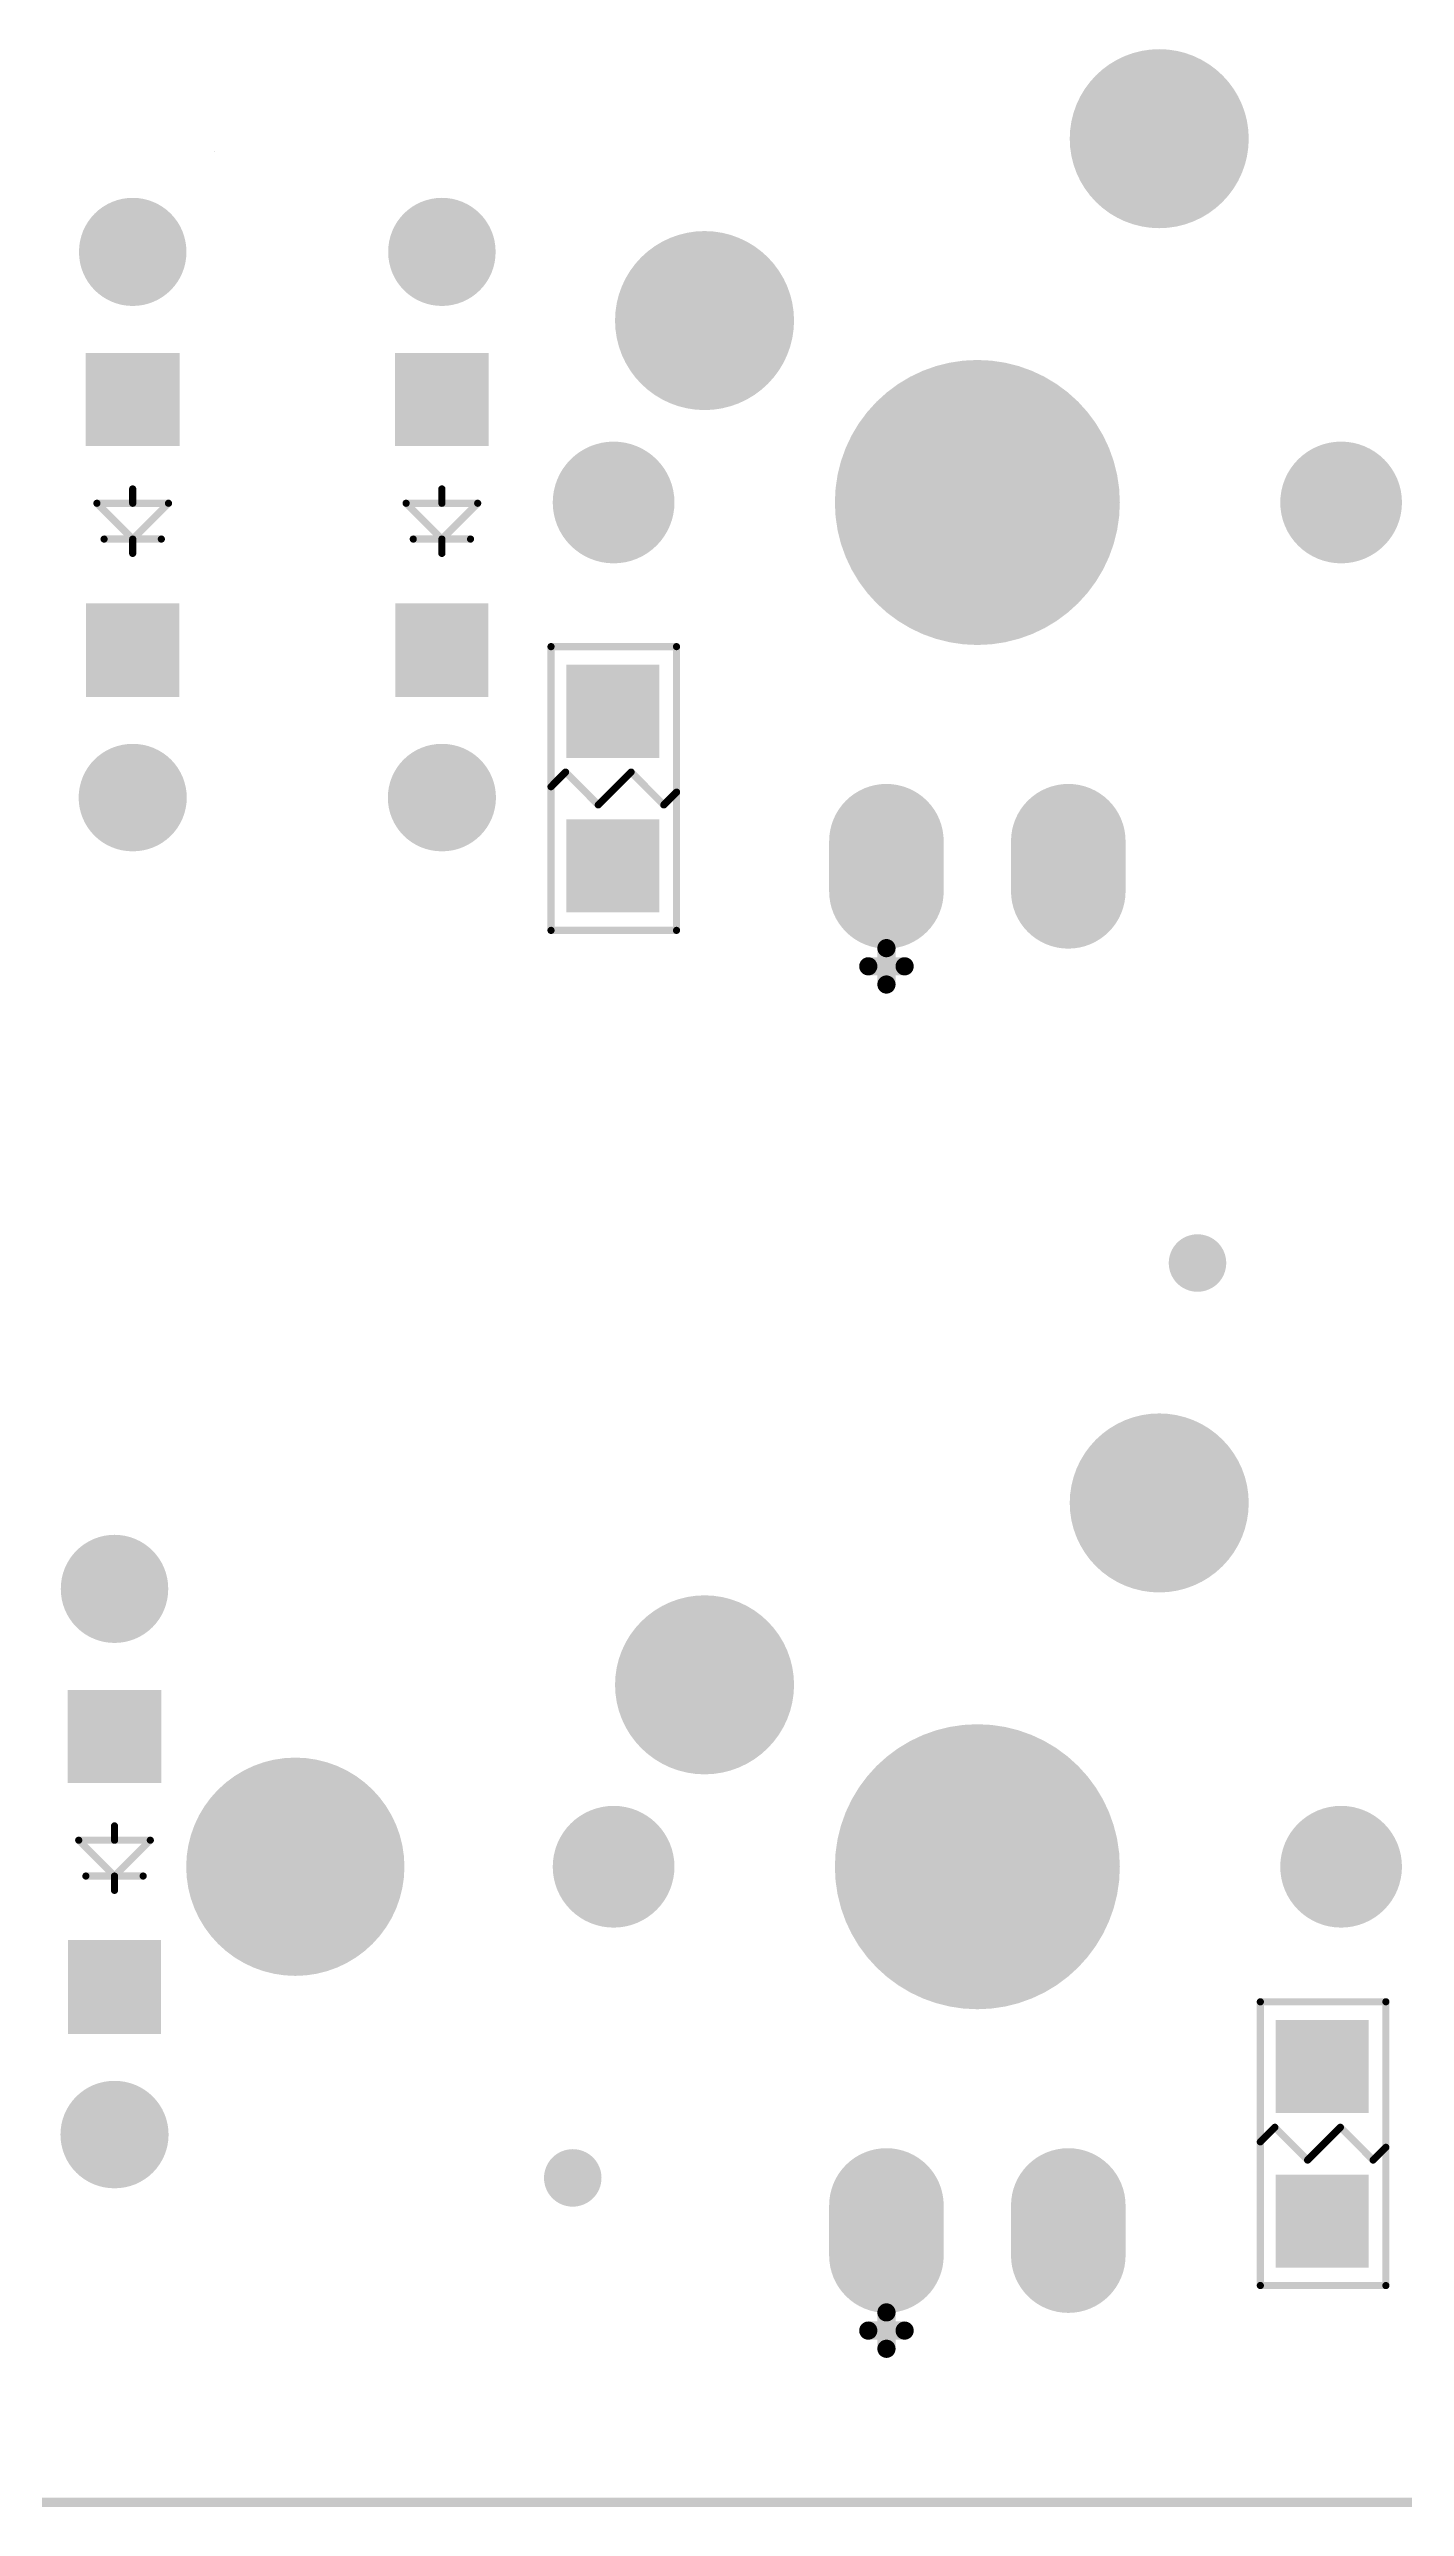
# Model space of a CAD drawing. Extents: x 407 to 769, y 688 to 804.
# Drawn here: x 727.63 to 746.57, y 689.54 to 723.86 of the extents above; entities that cross this region are included whole.
import ezdxf

# ---------------------------------------------------------------- set-up
doc = ezdxf.new("R2010")
doc.units = 0
doc.layers.get('0').update_dxf_attribs({"linetype": 'CONTINUOUS'})
for name, color, linetype in [('BOTTOMOVERLAY', 54, 'CONTINUOUS'), ('BOTTOMPASTE', 16, 'CONTINUOUS'), ('BOTTOMSOLDER', 6, 'CONTINUOUS'), ('KEEPOUTLAYER', 6, 'CONTINUOUS'), ('MULTILAYER', 9, 'CONTINUOUS'), ('TOPSOLDER', 216, 'CONTINUOUS')]:
    doc.layers.add(name, color=color, linetype=linetype)

# ---------------------------------------------------------------- blocks, each defined once
blk = doc.blocks.new('IN4148G_B_25')
at = {"layer": 'BOTTOMOVERLAY', "const_width": 0.1}
for points in [[(0, 0.4), (0, 0.2)], [(0, 0.2), (-0.5, -0.3)], [(0.4, 0.2), (-0.4, 0.2)], [(0.5, -0.3), (0, 0.2)], [(0.5, -0.3), (-0.5, -0.3)], [(0, -0.3), (0, -0.5)]]:
    blk.add_lwpolyline(points, dxfattribs=at)
at = {"layer": 'BOTTOMOVERLAY', "const_width": 0.05}
for points in [[(-0.025, 0.4, 1), (0.025, 0.4, 1)], [(-0.425, 0.2, 1), (-0.375, 0.2, 1)], [(-0.025, 0.2, 1), (0.025, 0.2, 1)], [(-0.025, 0.2, 1), (0.025, 0.2, 1)], [(-0.025, 0.2, 1), (0.025, 0.2, 1)], [(0.375, 0.2, 1), (0.425, 0.2, 1)], [(-0.525, -0.3, 1), (-0.475, -0.3, 1)], [(-0.525, -0.3, 1), (-0.475, -0.3, 1)], [(-0.025, -0.3, 1), (0.025, -0.3, 1)], [(0.475, -0.3, 1), (0.525, -0.3, 1)], [(0.475, -0.3, 1), (0.525, -0.3, 1)], [(-0.025, -0.5, 1), (0.025, -0.5, 1)]]:
    blk.add_lwpolyline(points, format="xyb", close=True, dxfattribs=at)
at = {"layer": 'BOTTOMPASTE'}
for points in [[(-0.65, 1.095), (0.65, 1.095), (-0.65, 2.405), (0.65, 2.405)], [(-0.655, -2.4), (0.655, -2.4), (-0.655, -1.1), (0.655, -1.1)]]:
    blk.add_solid(points, dxfattribs=at)
at = {"layer": 'BOTTOMSOLDER', "const_width": 1.5}
for points in [[(0.005, 3.81), (-0.005, 3.81)], [(0, -3.805), (0, -3.815)]]:
    blk.add_lwpolyline(points, dxfattribs=at)
at = {"layer": 'BOTTOMSOLDER', "const_width": 0.75}
for points in [[(-0.38, 3.81, 1), (0.37, 3.81, 1)], [(-0.37, 3.81, 1), (0.38, 3.81, 1)], [(-0.375, -3.805, 1), (0.375, -3.805, 1)], [(-0.375, -3.815, 1), (0.375, -3.815, 1)]]:
    blk.add_lwpolyline(points, format="xyb", close=True, dxfattribs=at)
at = {"layer": 'BOTTOMSOLDER'}
for points in [[(-0.65, 1.095), (0.65, 1.095), (-0.65, 2.405), (0.65, 2.405)], [(-0.655, -2.4), (0.655, -2.4), (-0.655, -1.1), (0.655, -1.1)]]:
    blk.add_solid(points, dxfattribs=at)
at = {"layer": 'MULTILAYER', "const_width": 1.5}
for points in [[(0.005, 3.81), (-0.005, 3.81)], [(0, -3.805), (0, -3.815)]]:
    blk.add_lwpolyline(points, dxfattribs=at)
at = {"layer": 'MULTILAYER', "const_width": 0.75}
for points in [[(-0.38, 3.81, 1), (0.37, 3.81, 1)], [(-0.37, 3.81, 1), (0.38, 3.81, 1)], [(-0.375, -3.805, 1), (0.375, -3.805, 1)], [(-0.375, -3.815, 1), (0.375, -3.815, 1)]]:
    blk.add_lwpolyline(points, format="xyb", close=True, dxfattribs=at)
blk = doc.blocks.new('IN4148G_B_28')
at = {"layer": 'BOTTOMOVERLAY', "const_width": 0.1}
for points in [[(0, 0.4), (0, 0.2)], [(0, 0.2), (-0.5, -0.3)], [(0.4, 0.2), (-0.4, 0.2)], [(0.5, -0.3), (0, 0.2)], [(0.5, -0.3), (-0.5, -0.3)], [(0, -0.3), (0, -0.5)]]:
    blk.add_lwpolyline(points, dxfattribs=at)
at = {"layer": 'BOTTOMOVERLAY', "const_width": 0.05}
for points in [[(-0.025, 0.4, 1), (0.025, 0.4, 1)], [(-0.425, 0.2, 1), (-0.375, 0.2, 1)], [(-0.025, 0.2, 1), (0.025, 0.2, 1)], [(-0.025, 0.2, 1), (0.025, 0.2, 1)], [(-0.025, 0.2, 1), (0.025, 0.2, 1)], [(0.375, 0.2, 1), (0.425, 0.2, 1)], [(-0.525, -0.3, 1), (-0.475, -0.3, 1)], [(-0.525, -0.3, 1), (-0.475, -0.3, 1)], [(-0.025, -0.3, 1), (0.025, -0.3, 1)], [(0.475, -0.3, 1), (0.525, -0.3, 1)], [(0.475, -0.3, 1), (0.525, -0.3, 1)], [(-0.025, -0.5, 1), (0.025, -0.5, 1)]]:
    blk.add_lwpolyline(points, format="xyb", close=True, dxfattribs=at)
at = {"layer": 'BOTTOMPASTE'}
for points in [[(-0.65, 1.095), (0.65, 1.095), (-0.65, 2.405), (0.65, 2.405)], [(-0.655, -2.4), (0.655, -2.4), (-0.655, -1.1), (0.655, -1.1)]]:
    blk.add_solid(points, dxfattribs=at)
at = {"layer": 'BOTTOMSOLDER', "const_width": 1.5}
for points in [[(0.005, 3.81), (-0.005, 3.81)], [(0, -3.805), (0, -3.815)]]:
    blk.add_lwpolyline(points, dxfattribs=at)
at = {"layer": 'BOTTOMSOLDER', "const_width": 0.75}
for points in [[(-0.38, 3.81, 1), (0.37, 3.81, 1)], [(-0.37, 3.81, 1), (0.38, 3.81, 1)], [(-0.375, -3.805, 1), (0.375, -3.805, 1)], [(-0.375, -3.815, 1), (0.375, -3.815, 1)]]:
    blk.add_lwpolyline(points, format="xyb", close=True, dxfattribs=at)
at = {"layer": 'BOTTOMSOLDER'}
for points in [[(-0.65, 1.095), (0.65, 1.095), (-0.65, 2.405), (0.65, 2.405)], [(-0.655, -2.4), (0.655, -2.4), (-0.655, -1.1), (0.655, -1.1)]]:
    blk.add_solid(points, dxfattribs=at)
at = {"layer": 'MULTILAYER', "const_width": 1.5}
for points in [[(0.005, 3.81), (-0.005, 3.81)], [(0, -3.805), (0, -3.815)]]:
    blk.add_lwpolyline(points, dxfattribs=at)
at = {"layer": 'MULTILAYER', "const_width": 0.75}
for points in [[(-0.38, 3.81, 1), (0.37, 3.81, 1)], [(-0.37, 3.81, 1), (0.38, 3.81, 1)], [(-0.375, -3.805, 1), (0.375, -3.805, 1)], [(-0.375, -3.815, 1), (0.375, -3.815, 1)]]:
    blk.add_lwpolyline(points, format="xyb", close=True, dxfattribs=at)
blk = doc.blocks.new('IN4148G_B_29')
at = {"layer": 'BOTTOMOVERLAY', "const_width": 0.1}
for points in [[(0, 0.4), (0, 0.2)], [(0, 0.2), (-0.5, -0.3)], [(0.4, 0.2), (-0.4, 0.2)], [(0.5, -0.3), (0, 0.2)], [(0.5, -0.3), (-0.5, -0.3)], [(0, -0.3), (0, -0.5)]]:
    blk.add_lwpolyline(points, dxfattribs=at)
at = {"layer": 'BOTTOMOVERLAY', "const_width": 0.05}
for points in [[(-0.025, 0.4, 1), (0.025, 0.4, 1)], [(-0.425, 0.2, 1), (-0.375, 0.2, 1)], [(-0.025, 0.2, 1), (0.025, 0.2, 1)], [(-0.025, 0.2, 1), (0.025, 0.2, 1)], [(-0.025, 0.2, 1), (0.025, 0.2, 1)], [(0.375, 0.2, 1), (0.425, 0.2, 1)], [(-0.525, -0.3, 1), (-0.475, -0.3, 1)], [(-0.525, -0.3, 1), (-0.475, -0.3, 1)], [(-0.025, -0.3, 1), (0.025, -0.3, 1)], [(0.475, -0.3, 1), (0.525, -0.3, 1)], [(0.475, -0.3, 1), (0.525, -0.3, 1)], [(-0.025, -0.5, 1), (0.025, -0.5, 1)]]:
    blk.add_lwpolyline(points, format="xyb", close=True, dxfattribs=at)
at = {"layer": 'BOTTOMPASTE'}
for points in [[(-0.65, 1.095), (0.65, 1.095), (-0.65, 2.405), (0.65, 2.405)], [(-0.655, -2.4), (0.655, -2.4), (-0.655, -1.1), (0.655, -1.1)]]:
    blk.add_solid(points, dxfattribs=at)
at = {"layer": 'BOTTOMSOLDER', "const_width": 1.5}
for points in [[(0.005, 3.81), (-0.005, 3.81)], [(0, -3.805), (0, -3.815)]]:
    blk.add_lwpolyline(points, dxfattribs=at)
at = {"layer": 'BOTTOMSOLDER', "const_width": 0.75}
for points in [[(-0.38, 3.81, 1), (0.37, 3.81, 1)], [(-0.37, 3.81, 1), (0.38, 3.81, 1)], [(-0.375, -3.805, 1), (0.375, -3.805, 1)], [(-0.375, -3.815, 1), (0.375, -3.815, 1)]]:
    blk.add_lwpolyline(points, format="xyb", close=True, dxfattribs=at)
at = {"layer": 'BOTTOMSOLDER'}
for points in [[(-0.65, 1.095), (0.65, 1.095), (-0.65, 2.405), (0.65, 2.405)], [(-0.655, -2.4), (0.655, -2.4), (-0.655, -1.1), (0.655, -1.1)]]:
    blk.add_solid(points, dxfattribs=at)
at = {"layer": 'MULTILAYER', "const_width": 1.5}
for points in [[(0.005, 3.81), (-0.005, 3.81)], [(0, -3.805), (0, -3.815)]]:
    blk.add_lwpolyline(points, dxfattribs=at)
at = {"layer": 'MULTILAYER', "const_width": 0.75}
for points in [[(-0.38, 3.81, 1), (0.37, 3.81, 1)], [(-0.37, 3.81, 1), (0.38, 3.81, 1)], [(-0.375, -3.805, 1), (0.375, -3.805, 1)], [(-0.375, -3.815, 1), (0.375, -3.815, 1)]]:
    blk.add_lwpolyline(points, format="xyb", close=True, dxfattribs=at)
blk = doc.blocks.new('R0805_B_243')
at = {"layer": 'BOTTOMOVERLAY', "const_width": 0.1}
for points in [[(-0.889, 1.981), (0.864, 1.981)], [(-0.889, -1.981), (-0.889, 1.981)], [(0.864, -1.981), (0.864, 1.981)], [(-0.889, 0.025), (-0.686, 0.229)], [(-0.686, 0.229), (-0.229, -0.229)], [(-0.229, -0.229), (0, 0)], [(0, 0), (0.229, 0.229)], [(0.229, 0.229), (0.686, -0.229)], [(0.686, -0.229), (0.864, -0.051)], [(-0.889, -1.981), (0.864, -1.981)]]:
    blk.add_lwpolyline(points, dxfattribs=at)
at = {"layer": 'BOTTOMOVERLAY', "const_width": 0.05}
for points in [[(-0.914, 1.981, 1), (-0.864, 1.981, 1)], [(-0.914, 1.981, 1), (-0.864, 1.981, 1)], [(0.839, 1.981, 1), (0.889, 1.981, 1)], [(0.839, 1.981, 1), (0.889, 1.981, 1)], [(-0.914, 0.025, 1), (-0.864, 0.025, 1)], [(-0.711, 0.229, 1), (-0.661, 0.229, 1)], [(-0.711, 0.229, 1), (-0.661, 0.229, 1)], [(-0.025, 0, 1), (0.025, 0, 1)], [(-0.025, 0, 1), (0.025, 0, 1)], [(0.204, 0.229, 1), (0.254, 0.229, 1)], [(0.204, 0.229, 1), (0.254, 0.229, 1)], [(-0.254, -0.229, 1), (-0.204, -0.229, 1)], [(-0.254, -0.229, 1), (-0.204, -0.229, 1)], [(0.661, -0.229, 1), (0.711, -0.229, 1)], [(0.661, -0.229, 1), (0.711, -0.229, 1)], [(0.839, -0.051, 1), (0.889, -0.051, 1)], [(-0.914, -1.981, 1), (-0.864, -1.981, 1)], [(-0.914, -1.981, 1), (-0.864, -1.981, 1)], [(0.839, -1.981, 1), (0.889, -1.981, 1)], [(0.839, -1.981, 1), (0.889, -1.981, 1)]]:
    blk.add_lwpolyline(points, format="xyb", close=True, dxfattribs=at)
at = {"layer": 'BOTTOMPASTE'}
for points in [[(0.625, 0.428), (0.625, 1.728), (-0.675, 0.428), (-0.675, 1.728)], [(0.625, -1.731), (0.625, -0.431), (-0.675, -1.731), (-0.675, -0.431)]]:
    blk.add_solid(points, dxfattribs=at)
at = {"layer": 'BOTTOMSOLDER'}
for points in [[(0.625, 0.428), (0.625, 1.728), (-0.675, 0.428), (-0.675, 1.728)], [(0.625, -1.731), (0.625, -0.431), (-0.675, -1.731), (-0.675, -0.431)]]:
    blk.add_solid(points, dxfattribs=at)
blk = doc.blocks.new('R0805_B_255')
at = {"layer": 'BOTTOMOVERLAY', "const_width": 0.1}
for points in [[(-0.889, 1.981), (0.864, 1.981)], [(-0.889, -1.981), (-0.889, 1.981)], [(0.864, -1.981), (0.864, 1.981)], [(-0.889, 0.025), (-0.686, 0.229)], [(-0.686, 0.229), (-0.229, -0.229)], [(-0.229, -0.229), (0, 0)], [(0, 0), (0.229, 0.229)], [(0.229, 0.229), (0.686, -0.229)], [(0.686, -0.229), (0.864, -0.051)], [(-0.889, -1.981), (0.864, -1.981)]]:
    blk.add_lwpolyline(points, dxfattribs=at)
at = {"layer": 'BOTTOMOVERLAY', "const_width": 0.05}
for points in [[(-0.914, 1.981, 1), (-0.864, 1.981, 1)], [(-0.914, 1.981, 1), (-0.864, 1.981, 1)], [(0.839, 1.981, 1), (0.889, 1.981, 1)], [(0.839, 1.981, 1), (0.889, 1.981, 1)], [(-0.914, 0.025, 1), (-0.864, 0.025, 1)], [(-0.711, 0.229, 1), (-0.661, 0.229, 1)], [(-0.711, 0.229, 1), (-0.661, 0.229, 1)], [(-0.025, 0, 1), (0.025, 0, 1)], [(-0.025, 0, 1), (0.025, 0, 1)], [(0.204, 0.229, 1), (0.254, 0.229, 1)], [(0.204, 0.229, 1), (0.254, 0.229, 1)], [(-0.254, -0.229, 1), (-0.204, -0.229, 1)], [(-0.254, -0.229, 1), (-0.204, -0.229, 1)], [(0.661, -0.229, 1), (0.711, -0.229, 1)], [(0.661, -0.229, 1), (0.711, -0.229, 1)], [(0.839, -0.051, 1), (0.889, -0.051, 1)], [(-0.914, -1.981, 1), (-0.864, -1.981, 1)], [(-0.914, -1.981, 1), (-0.864, -1.981, 1)], [(0.839, -1.981, 1), (0.889, -1.981, 1)], [(0.839, -1.981, 1), (0.889, -1.981, 1)]]:
    blk.add_lwpolyline(points, format="xyb", close=True, dxfattribs=at)
at = {"layer": 'BOTTOMPASTE'}
for points in [[(0.625, 0.428), (0.625, 1.728), (-0.675, 0.428), (-0.675, 1.728)], [(0.625, -1.731), (0.625, -0.431), (-0.675, -1.731), (-0.675, -0.431)]]:
    blk.add_solid(points, dxfattribs=at)
at = {"layer": 'BOTTOMSOLDER'}
for points in [[(0.625, 0.428), (0.625, 1.728), (-0.675, 0.428), (-0.675, 1.728)], [(0.625, -1.731), (0.625, -0.431), (-0.675, -1.731), (-0.675, -0.431)]]:
    blk.add_solid(points, dxfattribs=at)
blk = doc.blocks.new('MX1UP__B_275')
at = {"layer": 'BOTTOMOVERLAY', "const_width": 0.254}
for points in [[(-1.27, -6.731), (-1.27, -6.223)], [(-1.524, -6.477), (-1.016, -6.477)]]:
    blk.add_lwpolyline(points, dxfattribs=at)
at = {"layer": 'BOTTOMOVERLAY', "const_width": 0.127}
for points in [[(-1.333, -6.223, 1), (-1.206, -6.223, 1)], [(-1.587, -6.477, 1), (-1.46, -6.477, 1)], [(-1.079, -6.477, 1), (-0.952, -6.477, 1)], [(-1.333, -6.731, 1), (-1.206, -6.731, 1)]]:
    blk.add_lwpolyline(points, format="xyb", close=True, dxfattribs=at)
at = {"layer": 'BOTTOMSOLDER'}
for points, const_width in [([(1.915, 5.08, 1), (3.165, 5.08, 1)], 1.25), ([(-4.435, 2.54, 1), (-3.185, 2.54, 1)], 1.25), ([(-0.995, 0, 1), (0.995, 0, 1)], 1.99), ([(-5.505, 0, 1), (-4.655, 0, 1)], 0.85), ([(4.655, 0, 1), (5.505, 0, 1)], 0.85), ([(-1.67, -4.73, 1), (-0.87, -4.73, 1)], 0.8), ([(0.87, -4.73, 1), (1.67, -4.73, 1)], 0.8), ([(-1.67, -5.43, 1), (-0.87, -5.43, 1)], 0.8), ([(0.87, -5.43, 1), (1.67, -5.43, 1)], 0.8)]:
    blk.add_lwpolyline(points, format="xyb", close=True, dxfattribs=dict(at, const_width=const_width))
at = {"layer": 'BOTTOMSOLDER', "const_width": 1.6}
for points in [[(-1.27, -5.43), (-1.27, -4.73)], [(1.27, -5.43), (1.27, -4.73)]]:
    blk.add_lwpolyline(points, dxfattribs=at)
at = {"layer": 'MULTILAYER'}
for points, const_width in [([(1.915, 5.08, 1), (3.165, 5.08, 1)], 1.25), ([(-4.435, 2.54, 1), (-3.185, 2.54, 1)], 1.25), ([(-0.995, 0, 1), (0.995, 0, 1)], 1.99), ([(-5.505, 0, 1), (-4.655, 0, 1)], 0.85), ([(4.655, 0, 1), (5.505, 0, 1)], 0.85), ([(-1.67, -4.73, 1), (-0.87, -4.73, 1)], 0.8), ([(0.87, -4.73, 1), (1.67, -4.73, 1)], 0.8), ([(-1.67, -5.43, 1), (-0.87, -5.43, 1)], 0.8), ([(0.87, -5.43, 1), (1.67, -5.43, 1)], 0.8)]:
    blk.add_lwpolyline(points, format="xyb", close=True, dxfattribs=dict(at, const_width=const_width))
at = {"layer": 'MULTILAYER', "const_width": 1.6}
for points in [[(-1.27, -5.43), (-1.27, -4.73)], [(1.27, -5.43), (1.27, -4.73)]]:
    blk.add_lwpolyline(points, dxfattribs=at)
at = {"layer": 'TOPSOLDER'}
for points, const_width in [([(1.915, 5.08, 1), (3.165, 5.08, 1)], 1.25), ([(-4.435, 2.54, 1), (-3.185, 2.54, 1)], 1.25), ([(-0.995, 0, 1), (0.995, 0, 1)], 1.99), ([(-5.505, 0, 1), (-4.655, 0, 1)], 0.85), ([(4.655, 0, 1), (5.505, 0, 1)], 0.85), ([(-1.67, -4.73, 1), (-0.87, -4.73, 1)], 0.8), ([(0.87, -4.73, 1), (1.67, -4.73, 1)], 0.8), ([(-1.67, -5.43, 1), (-0.87, -5.43, 1)], 0.8), ([(0.87, -5.43, 1), (1.67, -5.43, 1)], 0.8)]:
    blk.add_lwpolyline(points, format="xyb", close=True, dxfattribs=dict(at, const_width=const_width))
at = {"layer": 'TOPSOLDER', "const_width": 1.6}
for points in [[(-1.27, -5.43), (-1.27, -4.73)], [(1.27, -5.43), (1.27, -4.73)]]:
    blk.add_lwpolyline(points, dxfattribs=at)
blk = doc.blocks.new('MX1UP__B_286')
at = {"layer": 'BOTTOMOVERLAY', "const_width": 0.254}
for points in [[(-1.27, -6.731), (-1.27, -6.223)], [(-1.524, -6.477), (-1.016, -6.477)]]:
    blk.add_lwpolyline(points, dxfattribs=at)
at = {"layer": 'BOTTOMOVERLAY', "const_width": 0.127}
for points in [[(-1.333, -6.223, 1), (-1.206, -6.223, 1)], [(-1.587, -6.477, 1), (-1.46, -6.477, 1)], [(-1.079, -6.477, 1), (-0.952, -6.477, 1)], [(-1.333, -6.731, 1), (-1.206, -6.731, 1)]]:
    blk.add_lwpolyline(points, format="xyb", close=True, dxfattribs=at)
at = {"layer": 'BOTTOMSOLDER'}
for points, const_width in [([(1.915, 5.08, 1), (3.165, 5.08, 1)], 1.25), ([(-4.435, 2.54, 1), (-3.185, 2.54, 1)], 1.25), ([(-0.995, 0, 1), (0.995, 0, 1)], 1.99), ([(-5.505, 0, 1), (-4.655, 0, 1)], 0.85), ([(4.655, 0, 1), (5.505, 0, 1)], 0.85), ([(-1.67, -4.73, 1), (-0.87, -4.73, 1)], 0.8), ([(0.87, -4.73, 1), (1.67, -4.73, 1)], 0.8), ([(-1.67, -5.43, 1), (-0.87, -5.43, 1)], 0.8), ([(0.87, -5.43, 1), (1.67, -5.43, 1)], 0.8)]:
    blk.add_lwpolyline(points, format="xyb", close=True, dxfattribs=dict(at, const_width=const_width))
at = {"layer": 'BOTTOMSOLDER', "const_width": 1.6}
for points in [[(-1.27, -5.43), (-1.27, -4.73)], [(1.27, -5.43), (1.27, -4.73)]]:
    blk.add_lwpolyline(points, dxfattribs=at)
at = {"layer": 'MULTILAYER'}
for points, const_width in [([(1.915, 5.08, 1), (3.165, 5.08, 1)], 1.25), ([(-4.435, 2.54, 1), (-3.185, 2.54, 1)], 1.25), ([(-0.995, 0, 1), (0.995, 0, 1)], 1.99), ([(-5.505, 0, 1), (-4.655, 0, 1)], 0.85), ([(4.655, 0, 1), (5.505, 0, 1)], 0.85), ([(-1.67, -4.73, 1), (-0.87, -4.73, 1)], 0.8), ([(0.87, -4.73, 1), (1.67, -4.73, 1)], 0.8), ([(-1.67, -5.43, 1), (-0.87, -5.43, 1)], 0.8), ([(0.87, -5.43, 1), (1.67, -5.43, 1)], 0.8)]:
    blk.add_lwpolyline(points, format="xyb", close=True, dxfattribs=dict(at, const_width=const_width))
at = {"layer": 'MULTILAYER', "const_width": 1.6}
for points in [[(-1.27, -5.43), (-1.27, -4.73)], [(1.27, -5.43), (1.27, -4.73)]]:
    blk.add_lwpolyline(points, dxfattribs=at)
at = {"layer": 'TOPSOLDER'}
for points, const_width in [([(1.915, 5.08, 1), (3.165, 5.08, 1)], 1.25), ([(-4.435, 2.54, 1), (-3.185, 2.54, 1)], 1.25), ([(-0.995, 0, 1), (0.995, 0, 1)], 1.99), ([(-5.505, 0, 1), (-4.655, 0, 1)], 0.85), ([(4.655, 0, 1), (5.505, 0, 1)], 0.85), ([(-1.67, -4.73, 1), (-0.87, -4.73, 1)], 0.8), ([(0.87, -4.73, 1), (1.67, -4.73, 1)], 0.8), ([(-1.67, -5.43, 1), (-0.87, -5.43, 1)], 0.8), ([(0.87, -5.43, 1), (1.67, -5.43, 1)], 0.8)]:
    blk.add_lwpolyline(points, format="xyb", close=True, dxfattribs=dict(at, const_width=const_width))
at = {"layer": 'TOPSOLDER', "const_width": 1.6}
for points in [[(-1.27, -5.43), (-1.27, -4.73)], [(1.27, -5.43), (1.27, -4.73)]]:
    blk.add_lwpolyline(points, dxfattribs=at)

msp = doc.modelspace()

# ---------------------------------------------------------------- linework, layer by layer
at = {"layer": 'BOTTOMSOLDER'}
for points, const_width in [([(743.47, 706.911, 1), (743.871, 706.911, 1)], 0.402), ([(730.309, 698.481, 1), (731.833, 698.481, 1)], 1.524), ([(734.745, 694.136, 1), (735.146, 694.136, 1)], 0.402)]:
    msp.add_lwpolyline(points, format="xyb", close=True, dxfattribs=dict(at, const_width=const_width))
at = {"layer": 'KEEPOUTLAYER', "const_width": 0.127}
msp.add_lwpolyline([(639.641, 689.606), (766.464, 689.606)], dxfattribs=at)
at = {"layer": 'MULTILAYER'}
for points, const_width in [([(743.521, 706.911, 1), (743.821, 706.911, 1)], 0.3), ([(730.309, 698.481, 1), (731.833, 698.481, 1)], 1.524), ([(734.796, 694.136, 1), (735.096, 694.136, 1)], 0.3)]:
    msp.add_lwpolyline(points, format="xyb", close=True, dxfattribs=dict(at, const_width=const_width))
at = {"layer": 'TOPSOLDER'}
for points, const_width in [([(743.47, 706.911, 1), (743.871, 706.911, 1)], 0.402), ([(730.309, 698.481, 1), (731.833, 698.481, 1)], 1.524), ([(734.745, 694.136, 1), (735.146, 694.136, 1)], 0.402)]:
    msp.add_lwpolyline(points, format="xyb", close=True, dxfattribs=dict(at, const_width=const_width))

# ---------------------------------------------------------------- block references
for name, p in [('MX1UP__B_286', (740.596, 717.531)), ('MX1UP__B_275', (740.596, 698.481))]:
    msp.add_blockref(name, p)
for name, p, rotation in [('IN4148G_B_29', (728.8, 717.22), 180), ('IN4148G_B_28', (733.118, 717.22), 180), ('R0805_B_243', (735.531, 713.537), 360), ('IN4148G_B_25', (728.546, 698.551), 180), ('R0805_B_255', (745.437, 694.614), 360)]:
    msp.add_blockref(name, p, dxfattribs=dict(rotation=rotation))

# ---------------------------------------------------------------- texts
at = {"layer": 'BOTTOMOVERLAY', "text_generation_flag": 2}
for s, rotation, p in [('D184', 360, (729.943, 722.427)), ('D185', 360, (734.261, 722.427)), ('R29', 360, (736.448, 716.077)), ('Pad 3', 180, (738.691, 714.991)), ('D187', 360, (729.689, 703.758)), ('R14', 360, (746.354, 697.154)), ('Pad .', 180, (739.413, 696.019))]:
    msp.add_text(s, height=0.001, rotation=rotation, dxfattribs=at).set_placement(p)

doc.saveas('drawing.dxf')
